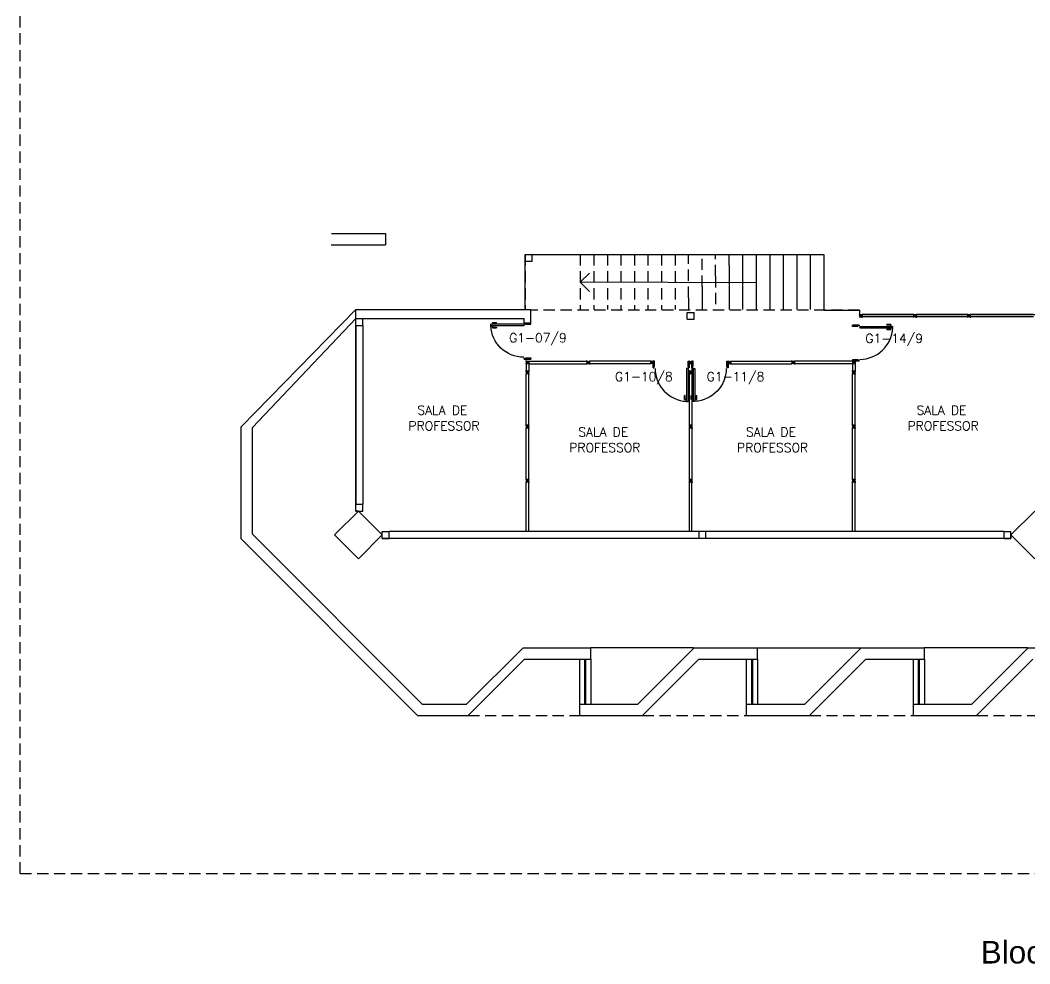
# Model space of a CAD drawing. Header units: millimetres. Extents: x 2280 to 2568, y 1267 to 1403.
# Drawn here: x 2523 to 2545.39, y 1354.66 to 1375.57 of the extents above; entities that cross this region are included whole.
import ezdxf

# ---------------------------------------------------------------- set-up
doc = ezdxf.new("R2010")
doc.units = ezdxf.units.MM
doc.linetypes.add('HIDDEN', pattern=[0.375, 0.25, -0.125])
for name, color, linetype in [('1', 1, 'Continuous'), ('ALV', 2, 'Continuous'), ('ALVENARIA', 2, 'Continuous'), ('DIV', 2, 'Continuous'), ('ENDEREÇO NOVO', 2, 'Continuous'), ('ESQ', 1, 'Continuous'), ('ESTRUT', 2, 'Continuous'), ('PISO', 1, 'Continuous'), ('PL-Áreas-Depto', 2, 'Continuous'), ('PORTA', 2, 'Continuous'), ('PROJ', 1, 'HIDDEN'), ('TEXTO', 2, 'Continuous'), ('USO', 2, 'Continuous')]:
    doc.layers.add(name, color=color, linetype=linetype)
doc.styles.get("Standard").update_dxf_attribs({"font": 'arial.ttf'})
doc.styles.add('UNB-100', font='simplex.shx', dxfattribs={"height": 0.2})

# ---------------------------------------------------------------- blocks, each defined once
blk = doc.blocks.new('PE80')
for p, q in [((0.075, 0), (-0.075, 0)), ((-0.075, -0.03), (-0.075, 0)), ((0.075, 0), (0.075, -0.02)), ((0.777, 0.01), (0.687, 0.01)), ((0.687, 0), (0.687, 0.01)), ((0.777, 0.01), (0.777, -0.03)), ((0.04, -0.03), (-0.075, -0.03)), ((0.075, -0.02), (0.04, -0.02)), ((0.04, -0.03), (0.04, -0.02)), ((0.085, -0.03), (0.817, -0.03)), ((0.085, -0.03), (0.085, -0.065)), ((0.085, -0.065), (0.817, -0.065)), ((0.767, 0), (0.687, 0)), ((0.767, -0.095), (0.687, -0.095)), ((0.687, -0.095), (0.687, -0.105)), ((0.777, -0.105), (0.687, -0.105)), ((0.767, 0), (0.767, -0.03)), ((0.767, -0.095), (0.767, -0.065)), ((0.777, -0.105), (0.777, -0.065)), ((0.817, -0.065), (0.817, -0.03)), ((0.04, -0.771), (-0.075, -0.771)), ((-0.075, -0.771), (-0.075, -0.801)), ((0.075, -0.801), (-0.075, -0.801)), ((0.04, -0.771), (0.04, -0.781)), ((0.075, -0.781), (0.04, -0.781)), ((0.075, -0.801), (0.075, -0.781))]:
    blk.add_line(p, q)
blk.add_arc((0.085, -0.03), 0.731, 270, 357.3429)
blk = doc.blocks.new('MTDIV')
for p, q in [((-0.0285, 0.0185), (-0.0285, 0.0285)), ((-0.0185, 0.0285), (-0.0285, 0.0285)), ((-0.0265, 0.0185), (-0.0285, 0.0185)), ((-0.0265, 0.0235), (-0.0265, 0.0265)), ((-0.0265, 0.0265), (-0.0185, 0.0265)), ((-0.0265, 0.0235), (0.0265, 0.0235)), ((-0.0215, 0.0235), (-0.0265, 0.0235)), ((-0.0265, 0.0185), (-0.0265, 0.0215)), ((-0.0265, 0.0215), (-0.0235, 0.0215)), ((-0.0235, 0.0215), (-0.0235, -0.0215)), ((-0.0215, 0.0235), (-0.0215, 0.0215)), ((-0.0215, 0.0215), (0.0215, 0.0215)), ((-0.0215, 0.0195), (0.0195, 0.0195)), ((-0.0215, 0.0195), (-0.0215, -0.0195)), ((-0.0185, 0.0265), (-0.0185, 0.0285)), ((-0.0049, 0), (0.0049, 0)), ((0, -0.0049), (0, 0.0049)), ((0.0115, 0.0095), (0.0115, 0.0075)), ((0.0195, 0.0095), (0.0115, 0.0095)), ((0.0215, 0.0075), (0.0115, 0.0075)), ((0.0135, 0.0075), (0.0135, 0.0055)), ((0.0215, 0.0055), (0.0135, 0.0055)), ((0.0185, 0.0265), (0.0185, 0.0285)), ((0.0185, 0.0285), (0.0285, 0.0285)), ((0.0185, 0.0265), (0.0265, 0.0265)), ((0.0195, 0.0195), (0.0195, 0.0095)), ((0.0215, 0.0235), (0.0215, 0.0075)), ((0.0215, 0.0235), (0.0265, 0.0235)), ((0.0215, 0.0055), (0.0215, -0.0055)), ((0.0235, 0.0215), (0.0235, -0.0215)), ((0.0265, 0.0215), (0.0235, 0.0215)), ((0.0265, 0.0235), (0.0265, 0.0265)), ((0.0265, 0.0185), (0.0265, 0.0215)), ((0.0265, 0.0185), (0.0285, 0.0185)), ((0.0285, 0.0185), (0.0285, 0.0285)), ((-0.0285, -0.0185), (-0.0285, -0.0285)), ((-0.0285, -0.0185), (-0.0265, -0.0185)), ((-0.0185, -0.0285), (-0.0285, -0.0285)), ((-0.0265, -0.0185), (-0.0265, -0.0215)), ((-0.0265, -0.0215), (-0.0235, -0.0215)), ((0.0265, -0.0235), (-0.0265, -0.0235)), ((-0.0265, -0.0235), (-0.0265, -0.0265)), ((-0.0215, -0.0235), (-0.0265, -0.0235)), ((-0.0185, -0.0265), (-0.0265, -0.0265)), ((-0.0215, -0.0195), (0.0195, -0.0195)), ((-0.0215, -0.0215), (0.0215, -0.0215)), ((-0.0215, -0.0215), (-0.0215, -0.0235)), ((-0.0185, -0.0265), (-0.0185, -0.0285)), ((0.0115, -0.0075), (0.0115, -0.0095)), ((0.0215, -0.0075), (0.0115, -0.0075)), ((0.0195, -0.0095), (0.0115, -0.0095)), ((0.0135, -0.0055), (0.0135, -0.0075)), ((0.0215, -0.0055), (0.0135, -0.0055)), ((0.0185, -0.0265), (0.0185, -0.0285)), ((0.0265, -0.0265), (0.0185, -0.0265)), ((0.0185, -0.0285), (0.0285, -0.0285)), ((0.0195, -0.0095), (0.0195, -0.0195)), ((0.0215, -0.0075), (0.0215, -0.0235)), ((0.0215, -0.0235), (0.0265, -0.0235)), ((0.0265, -0.0215), (0.0235, -0.0215)), ((0.0265, -0.0185), (0.0265, -0.0215)), ((0.0285, -0.0185), (0.0265, -0.0185)), ((0.0265, -0.0235), (0.0265, -0.0265)), ((0.0285, -0.0185), (0.0285, -0.0285))]:
    blk.add_line(p, q)
blk = doc.blocks.new('DIV12')
for p, q in [((-0.005, 0), (0.005, 0)), ((0, -0.005), (0, 0.005)), ((0.024, 0.018), (0.028, 0.018)), ((0.024, 0.018), (0.024, 0.016)), ((0.024, 0.016), (0.028, 0.016)), ((0.028, 0.03), (0.043, 0.03)), ((0.028, 0.018), (0.028, 0.03)), ((0.028, -0.017), (0.028, 0.016)), ((0.03, 0.028), (1.169, 0.028)), ((0.03, -0.029), (0.03, 0.028)), ((0.043, 0.03), (0.043, 0.028)), ((1.157, 0.03), (1.157, 0.028)), ((1.171, 0.03), (1.157, 0.03)), ((1.169, -0.029), (1.169, 0.028)), ((1.171, 0.018), (1.171, 0.03)), ((1.176, 0.018), (1.171, 0.018)), ((1.176, 0.016), (1.171, 0.016)), ((1.171, -0.017), (1.171, 0.016)), ((1.176, 0.018), (1.176, 0.016)), ((1.195, 0), (1.205, 0)), ((1.2, -0.005), (1.2, 0.005)), ((0.024, -0.017), (0.028, -0.017)), ((0.024, -0.017), (0.024, -0.019)), ((0.024, -0.019), (0.028, -0.019)), ((0.028, -0.031), (0.028, -0.019)), ((0.028, -0.031), (0.043, -0.031)), ((0.03, -0.029), (1.169, -0.029)), ((0.043, -0.029), (0.043, -0.031)), ((1.157, -0.029), (1.157, -0.031)), ((1.171, -0.031), (1.157, -0.031)), ((1.176, -0.017), (1.171, -0.017)), ((1.176, -0.019), (1.171, -0.019)), ((1.171, -0.031), (1.171, -0.019)), ((1.176, -0.017), (1.176, -0.019))]:
    blk.add_line(p, q)

msp = doc.modelspace()

# ---------------------------------------------------------------- linework, layer by layer
at = {"layer": '1'}
msp.add_lwpolyline([(2539.313, 1369.748), (2535.424, 1369.765), (2535.627, 1369.966), (2535.424, 1369.765), (2535.625, 1369.561)], dxfattribs=at)
at = {"layer": 'ALV'}
for p, q in [((2529.904, 1370.846), (2531.104, 1370.846)), ((2531.104, 1370.846), (2531.104, 1370.596)), ((2529.903, 1370.596), (2531.104, 1370.596)), ((2534.204, 1370.231), (2534.204, 1370.381)), ((2534.204, 1370.381), (2534.354, 1370.381)), ((2534.204, 1370.231), (2534.354, 1370.231)), ((2534.354, 1370.231), (2534.354, 1370.381)), ((2527.904, 1366.559), (2530.448, 1369.161)), ((2537.524, 1369.179), (2537.524, 1369.161)), ((2537.797, 1369.094), (2537.947, 1369.094)), ((2537.797, 1368.944), (2537.797, 1369.094)), ((2537.947, 1368.944), (2537.947, 1369.094)), ((2528.154, 1366.542), (2530.448, 1368.961)), ((2537.797, 1368.944), (2537.947, 1368.944)), ((2527.904, 1364.074), (2527.904, 1366.559)), ((2528.154, 1364.178), (2528.154, 1366.542)), ((2528.154, 1364.178), (2528.154, 1366.528)), ((2528.154, 1364.178), (2531.92, 1360.411)), ((2527.904, 1364.074), (2531.817, 1360.161)), ((2534.154, 1361.661), (2532.904, 1360.411)), ((2534.154, 1361.661), (2535.654, 1361.661)), ((2535.654, 1361.411), (2535.654, 1361.661)), ((2536.702, 1360.411), (2537.952, 1361.661)), ((2537.952, 1361.661), (2539.354, 1361.661)), ((2539.354, 1361.411), (2539.354, 1361.661)), ((2540.402, 1360.411), (2541.652, 1361.661)), ((2541.652, 1361.661), (2543.054, 1361.661)), ((2543.054, 1361.411), (2543.054, 1361.661)), ((2544.105, 1360.411), (2545.355, 1361.661)), ((2545.355, 1361.661), (2546.757, 1361.661)), ((2534.186, 1361.411), (2532.936, 1360.161)), ((2534.186, 1361.411), (2535.654, 1361.411)), ((2536.805, 1360.161), (2538.055, 1361.411)), ((2538.055, 1361.411), (2539.354, 1361.411)), ((2540.505, 1360.161), (2541.755, 1361.411)), ((2541.755, 1361.411), (2543.054, 1361.411)), ((2544.209, 1360.161), (2545.459, 1361.411)), ((2531.92, 1360.411), (2532.904, 1360.411)), ((2535.404, 1360.411), (2536.702, 1360.411)), ((2535.404, 1360.411), (2535.404, 1360.161)), ((2539.104, 1360.411), (2540.402, 1360.411)), ((2539.104, 1360.411), (2539.104, 1360.161)), ((2542.807, 1360.411), (2544.105, 1360.411)), ((2542.807, 1360.411), (2542.807, 1360.161)), ((2531.817, 1360.161), (2532.936, 1360.161)), ((2535.404, 1360.161), (2536.805, 1360.161)), ((2539.104, 1360.161), (2540.505, 1360.161)), ((2542.807, 1360.161), (2544.209, 1360.161))]:
    msp.add_line(p, q, dxfattribs=at)
at = {"layer": 'ALVENARIA'}
for p, q in [((2530.448, 1369.161), (2534.329, 1369.161)), ((2534.329, 1368.861), (2534.329, 1369.161)), ((2530.448, 1368.961), (2534.179, 1368.961)), ((2530.448, 1368.807), (2530.448, 1368.957)), ((2530.448, 1368.957), (2530.598, 1368.957)), ((2530.598, 1368.807), (2530.598, 1368.957)), ((2534.179, 1368.861), (2534.179, 1368.961)), ((2534.179, 1368.861), (2534.329, 1368.861)), ((2530.448, 1368.807), (2530.448, 1364.841)), ((2530.448, 1368.807), (2530.598, 1368.807)), ((2530.598, 1368.807), (2530.598, 1364.841)), ((2541.611, 1368.815), (2541.461, 1368.815)), ((2537.042, 1368.014), (2537.042, 1367.864)), ((2538.701, 1368.014), (2538.701, 1367.864)), ((2530.448, 1364.841), (2530.598, 1364.841)), ((2530.448, 1364.691), (2530.448, 1364.841)), ((2530.598, 1364.691), (2530.598, 1364.841)), ((2530.448, 1364.691), (2530.598, 1364.691)), ((2531.034, 1364.086), (2531.034, 1364.236)), ((2531.034, 1364.236), (2531.184, 1364.236)), ((2541.829, 1364.236), (2531.184, 1364.236)), ((2531.184, 1364.086), (2531.184, 1364.236)), ((2544.823, 1364.236), (2541.829, 1364.236)), ((2544.823, 1364.086), (2544.823, 1364.236)), ((2544.823, 1364.236), (2544.973, 1364.236)), ((2544.973, 1364.086), (2544.973, 1364.236)), ((2531.034, 1364.086), (2531.184, 1364.086)), ((2544.823, 1364.086), (2531.184, 1364.086)), ((2544.823, 1364.086), (2544.973, 1364.086))]:
    msp.add_line(p, q, dxfattribs=at)
at = {"layer": 'DIV'}
for p, q in [((2544.07, 1369.052), (2544.084, 1369.052)), ((2544.07, 1369.052), (2544.07, 1369.04)), ((2544.072, 1369.05), (2544.072, 1368.993)), ((2545.473, 1369.05), (2544.072, 1369.05)), ((2544.084, 1369.05), (2544.084, 1369.052)), ((2544.046, 1369.021), (2544.036, 1369.021)), ((2544.041, 1369.026), (2544.041, 1369.016)), ((2544.065, 1369.04), (2544.07, 1369.04)), ((2544.065, 1369.038), (2544.065, 1369.04)), ((2544.065, 1369.038), (2544.07, 1369.038)), ((2544.065, 1369.005), (2544.07, 1369.005)), ((2544.065, 1369.003), (2544.065, 1369.005)), ((2544.065, 1369.003), (2544.07, 1369.003)), ((2544.07, 1369.038), (2544.07, 1369.005)), ((2544.07, 1369.003), (2544.07, 1368.991)), ((2544.07, 1368.991), (2544.084, 1368.991)), ((2545.473, 1368.993), (2544.072, 1368.993)), ((2544.084, 1368.991), (2544.084, 1368.993)), ((2534.225, 1368.016), (2534.211, 1368.016)), ((2534.211, 1368.014), (2534.211, 1368.016)), ((2534.211, 1367.955), (2534.211, 1367.957)), ((2534.225, 1367.955), (2534.211, 1367.955)), ((2534.223, 1368.014), (2534.223, 1367.957)), ((2534.225, 1368.016), (2534.225, 1368.004)), ((2534.23, 1368.004), (2534.225, 1368.004)), ((2534.225, 1368.002), (2534.225, 1367.792)), ((2534.23, 1368.002), (2534.225, 1368.002)), ((2534.225, 1368.002), (2534.225, 1367.969)), ((2534.23, 1367.969), (2534.225, 1367.969)), ((2534.23, 1367.967), (2534.225, 1367.967)), ((2534.225, 1367.967), (2534.225, 1367.955)), ((2534.23, 1368.002), (2534.23, 1368.004)), ((2534.23, 1367.967), (2534.23, 1367.969)), ((2534.248, 1367.985), (2534.259, 1367.985)), ((2534.259, 1367.985), (2534.248, 1367.985)), ((2534.254, 1367.99), (2534.254, 1367.98)), ((2534.254, 1367.99), (2534.254, 1367.98)), ((2534.277, 1368.004), (2534.282, 1368.004)), ((2534.277, 1368.002), (2534.277, 1368.004)), ((2534.277, 1368.002), (2534.282, 1368.002)), ((2534.277, 1367.969), (2534.282, 1367.969)), ((2534.277, 1367.967), (2534.277, 1367.969)), ((2534.277, 1367.967), (2534.282, 1367.967)), ((2534.282, 1368.016), (2534.296, 1368.016)), ((2534.282, 1368.016), (2534.282, 1368.004)), ((2534.282, 1368.002), (2534.282, 1367.792)), ((2534.282, 1368.002), (2534.282, 1367.969)), ((2534.282, 1367.967), (2534.282, 1367.955)), ((2534.282, 1367.955), (2534.296, 1367.955)), ((2534.284, 1368.014), (2534.284, 1367.957)), ((2534.284, 1368.014), (2535.57, 1368.014)), ((2534.284, 1367.957), (2535.57, 1367.957)), ((2534.296, 1368.014), (2534.296, 1368.016)), ((2534.296, 1367.955), (2534.296, 1367.957)), ((2535.572, 1368.016), (2535.557, 1368.016)), ((2535.557, 1368.014), (2535.557, 1368.016)), ((2535.572, 1368.016), (2535.557, 1368.016)), ((2535.557, 1368.014), (2535.557, 1368.016)), ((2535.557, 1367.955), (2535.557, 1367.957)), ((2535.557, 1367.955), (2535.557, 1367.957)), ((2535.572, 1367.955), (2535.557, 1367.955)), ((2535.572, 1367.955), (2535.557, 1367.955)), ((2535.57, 1368.014), (2535.57, 1367.957)), ((2535.57, 1368.014), (2535.57, 1367.957)), ((2535.572, 1368.016), (2535.572, 1368.004)), ((2535.572, 1368.016), (2535.572, 1368.004)), ((2535.577, 1368.004), (2535.572, 1368.004)), ((2535.577, 1368.004), (2535.572, 1368.004)), ((2535.577, 1368.002), (2535.572, 1368.002)), ((2535.572, 1368.002), (2535.572, 1367.969)), ((2535.577, 1368.002), (2535.572, 1368.002)), ((2535.572, 1368.002), (2535.572, 1367.969)), ((2535.577, 1367.969), (2535.572, 1367.969)), ((2535.577, 1367.969), (2535.572, 1367.969)), ((2535.577, 1367.967), (2535.572, 1367.967)), ((2535.572, 1367.967), (2535.572, 1367.955)), ((2535.577, 1367.967), (2535.572, 1367.967)), ((2535.572, 1367.967), (2535.572, 1367.955)), ((2535.577, 1368.002), (2535.577, 1368.004)), ((2535.577, 1368.002), (2535.577, 1368.004)), ((2535.577, 1367.967), (2535.577, 1367.969)), ((2535.577, 1367.967), (2535.577, 1367.969)), ((2535.595, 1367.985), (2535.605, 1367.985)), ((2535.595, 1367.985), (2535.605, 1367.985)), ((2535.605, 1367.985), (2535.595, 1367.985)), ((2535.6, 1367.99), (2535.6, 1367.98)), ((2535.6, 1367.99), (2535.6, 1367.98)), ((2535.6, 1367.99), (2535.6, 1367.98)), ((2535.624, 1368.002), (2535.624, 1368.004)), ((2535.624, 1368.004), (2535.629, 1368.004)), ((2535.624, 1368.002), (2535.629, 1368.002)), ((2535.624, 1367.967), (2535.624, 1367.969)), ((2535.624, 1367.969), (2535.629, 1367.969)), ((2535.624, 1367.967), (2535.629, 1367.967)), ((2535.629, 1368.016), (2535.643, 1368.016)), ((2535.629, 1368.016), (2535.629, 1368.004)), ((2535.629, 1368.002), (2535.629, 1367.969)), ((2535.629, 1367.967), (2535.629, 1367.955)), ((2535.629, 1367.955), (2535.643, 1367.955)), ((2536.983, 1368.014), (2535.631, 1368.014)), ((2535.631, 1368.014), (2535.631, 1367.957)), ((2536.983, 1367.957), (2535.631, 1367.957)), ((2535.643, 1368.014), (2535.643, 1368.016)), ((2535.643, 1367.955), (2535.643, 1367.957)), ((2536.985, 1368.016), (2536.971, 1368.016)), ((2536.971, 1368.014), (2536.971, 1368.016)), ((2536.971, 1367.955), (2536.971, 1367.957)), ((2536.985, 1367.955), (2536.971, 1367.955)), ((2536.983, 1368.014), (2536.983, 1367.957)), ((2536.985, 1368.016), (2536.985, 1368.004)), ((2536.99, 1368.004), (2536.985, 1368.004)), ((2536.99, 1368.002), (2536.985, 1368.002)), ((2536.985, 1368.002), (2536.985, 1367.969)), ((2536.99, 1367.969), (2536.985, 1367.969)), ((2536.99, 1367.967), (2536.985, 1367.967)), ((2536.985, 1367.967), (2536.985, 1367.955)), ((2536.99, 1368.002), (2536.99, 1368.004)), ((2536.99, 1367.967), (2536.99, 1367.969)), ((2537.019, 1367.985), (2537.009, 1367.985)), ((2537.019, 1367.985), (2537.009, 1367.985)), ((2537.014, 1367.99), (2537.014, 1367.98)), ((2537.014, 1367.99), (2537.014, 1367.98)), ((2537.037, 1367.969), (2537.042, 1367.969)), ((2537.037, 1367.967), (2537.037, 1367.969)), ((2537.037, 1367.967), (2537.042, 1367.967)), ((2537.042, 1368.002), (2537.042, 1367.969)), ((2537.9, 1368.002), (2537.9, 1367.792)), ((2538.701, 1368.002), (2538.701, 1367.969)), ((2538.706, 1367.969), (2538.701, 1367.969)), ((2538.706, 1367.967), (2538.701, 1367.967)), ((2538.706, 1367.967), (2538.706, 1367.969)), ((2538.724, 1367.985), (2538.735, 1367.985)), ((2538.724, 1367.985), (2538.735, 1367.985)), ((2538.73, 1367.99), (2538.73, 1367.98)), ((2538.73, 1367.99), (2538.73, 1367.98)), ((2538.753, 1368.004), (2538.758, 1368.004)), ((2538.753, 1368.002), (2538.753, 1368.004)), ((2538.753, 1368.002), (2538.758, 1368.002)), ((2538.753, 1367.969), (2538.758, 1367.969)), ((2538.753, 1367.967), (2538.753, 1367.969)), ((2538.753, 1367.967), (2538.758, 1367.967)), ((2538.758, 1368.016), (2538.772, 1368.016)), ((2538.758, 1368.016), (2538.758, 1368.004)), ((2538.758, 1368.002), (2538.758, 1367.969)), ((2538.758, 1367.967), (2538.758, 1367.955)), ((2538.758, 1367.955), (2538.772, 1367.955)), ((2538.76, 1368.014), (2540.113, 1368.014)), ((2538.76, 1368.014), (2538.76, 1367.957)), ((2538.76, 1367.957), (2540.113, 1367.957)), ((2538.772, 1368.014), (2538.772, 1368.016)), ((2538.772, 1367.955), (2538.772, 1367.957)), ((2540.1, 1368.014), (2540.1, 1368.016)), ((2540.115, 1368.016), (2540.1, 1368.016)), ((2540.1, 1367.955), (2540.1, 1367.957)), ((2540.115, 1367.955), (2540.1, 1367.955)), ((2540.113, 1368.014), (2540.113, 1367.957)), ((2540.115, 1368.016), (2540.115, 1368.004)), ((2540.12, 1368.004), (2540.115, 1368.004)), ((2540.115, 1368.002), (2540.115, 1367.969)), ((2540.12, 1368.002), (2540.115, 1368.002)), ((2540.12, 1367.969), (2540.115, 1367.969)), ((2540.115, 1367.967), (2540.115, 1367.955)), ((2540.12, 1367.967), (2540.115, 1367.967)), ((2540.12, 1368.002), (2540.12, 1368.004)), ((2540.12, 1367.967), (2540.12, 1367.969)), ((2540.148, 1367.985), (2540.138, 1367.985)), ((2540.138, 1367.985), (2540.148, 1367.985)), ((2540.148, 1367.985), (2540.138, 1367.985)), ((2540.143, 1367.99), (2540.143, 1367.98)), ((2540.143, 1367.99), (2540.143, 1367.98)), ((2540.143, 1367.99), (2540.143, 1367.98)), ((2540.167, 1368.004), (2540.172, 1368.004)), ((2540.167, 1368.002), (2540.167, 1368.004)), ((2540.167, 1368.004), (2540.172, 1368.004)), ((2540.167, 1368.002), (2540.167, 1368.004)), ((2540.167, 1368.002), (2540.172, 1368.002)), ((2540.167, 1368.002), (2540.172, 1368.002)), ((2540.167, 1367.969), (2540.172, 1367.969)), ((2540.167, 1367.967), (2540.167, 1367.969)), ((2540.167, 1367.969), (2540.172, 1367.969)), ((2540.167, 1367.967), (2540.167, 1367.969)), ((2540.167, 1367.967), (2540.172, 1367.967)), ((2540.167, 1367.967), (2540.172, 1367.967)), ((2540.172, 1368.016), (2540.186, 1368.016)), ((2540.172, 1368.016), (2540.172, 1368.004)), ((2540.172, 1368.016), (2540.186, 1368.016)), ((2540.172, 1368.016), (2540.172, 1368.004)), ((2540.172, 1368.002), (2540.172, 1367.969)), ((2540.172, 1368.002), (2540.172, 1367.969)), ((2540.172, 1367.967), (2540.172, 1367.955)), ((2540.172, 1367.967), (2540.172, 1367.955)), ((2540.172, 1367.955), (2540.186, 1367.955)), ((2540.172, 1367.955), (2540.186, 1367.955)), ((2540.174, 1368.014), (2540.174, 1367.957)), ((2541.459, 1368.014), (2540.174, 1368.014)), ((2540.174, 1368.014), (2540.174, 1367.957)), ((2541.459, 1367.957), (2540.174, 1367.957)), ((2540.186, 1368.014), (2540.186, 1368.016)), ((2540.186, 1368.014), (2540.186, 1368.016)), ((2540.186, 1367.955), (2540.186, 1367.957)), ((2540.186, 1367.955), (2540.186, 1367.957)), ((2541.447, 1368.014), (2541.447, 1368.016)), ((2541.461, 1368.016), (2541.447, 1368.016)), ((2541.447, 1367.955), (2541.447, 1367.957)), ((2541.461, 1367.955), (2541.447, 1367.955)), ((2541.459, 1368.014), (2541.459, 1367.957)), ((2541.461, 1368.016), (2541.461, 1368.004)), ((2541.466, 1368.004), (2541.461, 1368.004)), ((2541.461, 1368.002), (2541.461, 1367.792)), ((2541.461, 1368.002), (2541.461, 1367.969)), ((2541.466, 1368.002), (2541.461, 1368.002)), ((2541.466, 1367.969), (2541.461, 1367.969)), ((2541.461, 1367.967), (2541.461, 1367.955)), ((2541.466, 1367.967), (2541.461, 1367.967)), ((2541.466, 1368.002), (2541.466, 1368.004)), ((2541.466, 1367.967), (2541.466, 1367.969)), ((2541.495, 1367.985), (2541.485, 1367.985)), ((2541.49, 1367.99), (2541.49, 1367.98)), ((2541.518, 1368.002), (2541.518, 1367.792)), ((2541.518, 1367.97), (2541.518, 1367.958)), ((2534.223, 1367.79), (2534.223, 1367.805)), ((2534.223, 1367.805), (2534.225, 1367.805)), ((2534.235, 1367.79), (2534.223, 1367.79)), ((2534.282, 1367.792), (2534.225, 1367.792)), ((2534.235, 1367.785), (2534.235, 1367.79)), ((2534.235, 1367.785), (2534.237, 1367.785)), ((2534.27, 1367.79), (2534.237, 1367.79)), ((2534.237, 1367.785), (2534.237, 1367.79)), ((2534.259, 1367.762), (2534.248, 1367.762)), ((2534.254, 1367.767), (2534.254, 1367.757)), ((2534.27, 1367.785), (2534.27, 1367.79)), ((2534.27, 1367.785), (2534.272, 1367.785)), ((2534.284, 1367.79), (2534.272, 1367.79)), ((2534.272, 1367.785), (2534.272, 1367.79)), ((2534.282, 1367.805), (2534.284, 1367.805)), ((2534.284, 1367.79), (2534.284, 1367.805)), ((2537.841, 1367.79), (2537.841, 1367.805)), ((2537.841, 1367.805), (2537.843, 1367.805)), ((2537.853, 1367.79), (2537.841, 1367.79)), ((2537.9, 1367.792), (2537.843, 1367.792)), ((2537.853, 1367.785), (2537.853, 1367.79)), ((2537.853, 1367.785), (2537.855, 1367.785)), ((2537.888, 1367.79), (2537.855, 1367.79)), ((2537.855, 1367.785), (2537.855, 1367.79)), ((2537.877, 1367.762), (2537.867, 1367.762)), ((2537.872, 1367.767), (2537.872, 1367.757)), ((2537.888, 1367.785), (2537.888, 1367.79)), ((2537.888, 1367.785), (2537.89, 1367.785)), ((2537.902, 1367.79), (2537.89, 1367.79)), ((2537.89, 1367.785), (2537.89, 1367.79)), ((2537.9, 1367.805), (2537.902, 1367.805)), ((2537.902, 1367.79), (2537.902, 1367.805)), ((2541.459, 1367.805), (2541.461, 1367.805)), ((2541.459, 1367.79), (2541.459, 1367.805)), ((2541.471, 1367.79), (2541.459, 1367.79)), ((2541.518, 1367.792), (2541.461, 1367.792)), ((2541.471, 1367.785), (2541.471, 1367.79)), ((2541.471, 1367.785), (2541.473, 1367.785)), ((2541.473, 1367.785), (2541.473, 1367.79)), ((2541.506, 1367.79), (2541.473, 1367.79)), ((2541.495, 1367.762), (2541.485, 1367.762)), ((2541.49, 1367.767), (2541.49, 1367.757)), ((2541.506, 1367.785), (2541.506, 1367.79)), ((2541.506, 1367.785), (2541.508, 1367.785)), ((2541.508, 1367.785), (2541.508, 1367.79)), ((2541.52, 1367.79), (2541.508, 1367.79)), ((2541.518, 1367.805), (2541.52, 1367.805)), ((2541.52, 1367.79), (2541.52, 1367.805)), ((2534.223, 1365.333), (2534.223, 1365.319)), ((2534.235, 1365.333), (2534.223, 1365.333)), ((2534.223, 1365.319), (2534.225, 1365.319)), ((2534.225, 1364.236), (2534.225, 1365.331)), ((2534.282, 1365.331), (2534.225, 1365.331)), ((2534.235, 1365.338), (2534.235, 1365.333)), ((2534.235, 1365.338), (2534.237, 1365.338)), ((2534.237, 1365.338), (2534.237, 1365.333)), ((2534.27, 1365.333), (2534.237, 1365.333)), ((2534.259, 1365.362), (2534.248, 1365.362)), ((2534.254, 1365.357), (2534.254, 1365.367)), ((2534.27, 1365.338), (2534.27, 1365.333)), ((2534.27, 1365.338), (2534.272, 1365.338)), ((2534.272, 1365.338), (2534.272, 1365.333)), ((2534.284, 1365.333), (2534.272, 1365.333)), ((2534.282, 1364.236), (2534.282, 1365.331)), ((2534.282, 1365.319), (2534.284, 1365.319)), ((2534.284, 1365.333), (2534.284, 1365.319)), ((2537.841, 1365.333), (2537.841, 1365.319)), ((2537.853, 1365.333), (2537.841, 1365.333)), ((2537.841, 1365.319), (2537.843, 1365.319)), ((2537.843, 1364.236), (2537.843, 1365.331)), ((2537.9, 1365.331), (2537.843, 1365.331)), ((2537.853, 1365.338), (2537.853, 1365.333)), ((2537.853, 1365.338), (2537.855, 1365.338)), ((2537.855, 1365.338), (2537.855, 1365.333)), ((2537.888, 1365.333), (2537.855, 1365.333)), ((2537.877, 1365.362), (2537.867, 1365.362)), ((2537.872, 1365.357), (2537.872, 1365.367)), ((2537.888, 1365.338), (2537.888, 1365.333)), ((2537.888, 1365.338), (2537.89, 1365.338)), ((2537.89, 1365.338), (2537.89, 1365.333)), ((2537.902, 1365.333), (2537.89, 1365.333)), ((2537.9, 1364.236), (2537.9, 1365.331)), ((2537.9, 1365.319), (2537.902, 1365.319)), ((2537.902, 1365.333), (2537.902, 1365.319)), ((2541.459, 1365.333), (2541.459, 1365.319)), ((2541.471, 1365.333), (2541.459, 1365.333)), ((2541.459, 1365.319), (2541.461, 1365.319)), ((2541.461, 1364.236), (2541.461, 1365.331)), ((2541.518, 1365.331), (2541.461, 1365.331)), ((2541.471, 1365.338), (2541.471, 1365.333)), ((2541.471, 1365.338), (2541.473, 1365.338)), ((2541.473, 1365.338), (2541.473, 1365.333)), ((2541.506, 1365.333), (2541.473, 1365.333)), ((2541.495, 1365.362), (2541.485, 1365.362)), ((2541.49, 1365.357), (2541.49, 1365.367)), ((2541.506, 1365.338), (2541.506, 1365.333)), ((2541.506, 1365.338), (2541.508, 1365.338)), ((2541.508, 1365.338), (2541.508, 1365.333)), ((2541.52, 1365.333), (2541.508, 1365.333)), ((2541.518, 1364.236), (2541.518, 1365.331)), ((2541.518, 1365.319), (2541.52, 1365.319)), ((2541.52, 1365.333), (2541.52, 1365.319)), ((2538.21, 1364.236), (2538.06, 1364.236)), ((2538.06, 1364.086), (2538.06, 1364.236)), ((2538.21, 1364.086), (2538.21, 1364.236)), ((2538.21, 1364.086), (2538.06, 1364.086))]:
    msp.add_line(p, q, dxfattribs=at)
at = {"layer": 'ESQ'}
for p, q in [((2535.404, 1361.411), (2535.404, 1360.411)), ((2535.519, 1361.411), (2535.519, 1360.411)), ((2535.539, 1361.411), (2535.539, 1360.411)), ((2535.654, 1361.411), (2535.654, 1360.411)), ((2539.104, 1361.411), (2539.104, 1360.411)), ((2539.219, 1361.411), (2539.219, 1360.411)), ((2539.239, 1361.411), (2539.239, 1360.411)), ((2539.354, 1361.411), (2539.354, 1360.411)), ((2542.804, 1361.411), (2542.804, 1360.411)), ((2542.919, 1361.411), (2542.919, 1360.411)), ((2542.939, 1361.411), (2542.939, 1360.411)), ((2543.054, 1361.411), (2543.054, 1360.411))]:
    msp.add_line(p, q, dxfattribs=at)
at = {"layer": 'ESTRUT'}
for points in [[(2530.504, 1363.631), (2529.973, 1364.161), (2530.504, 1364.691), (2531.034, 1364.161)], [(2545.504, 1363.631), (2544.973, 1364.161), (2545.504, 1364.691), (2546.034, 1364.161)]]:
    msp.add_lwpolyline(points, close=True, dxfattribs=at)
at = {"layer": 'PISO'}
for p, q in [((2539.024, 1370.381), (2540.824, 1370.381)), ((2539.024, 1370.381), (2539.024, 1369.161)), ((2539.324, 1370.381), (2539.324, 1369.161)), ((2539.624, 1370.381), (2539.624, 1369.161)), ((2539.924, 1370.381), (2539.924, 1369.161)), ((2540.224, 1370.381), (2540.224, 1369.161)), ((2540.524, 1370.381), (2540.524, 1369.161)), ((2540.824, 1370.381), (2540.824, 1369.148)), ((2538.724, 1370.141), (2538.724, 1369.161)), ((2538.124, 1369.66), (2538.124, 1369.161)), ((2537.824, 1369.42), (2537.824, 1369.161))]:
    msp.add_line(p, q, dxfattribs=at)
at = {"layer": 'PL-Áreas-Depto'}
for p, q in [((2534.204, 1369.161), (2534.204, 1370.381)), ((2534.204, 1370.381), (2540.824, 1370.381)), ((2540.824, 1370.381), (2540.824, 1369.148)), ((2530.448, 1368.961), (2530.448, 1369.161)), ((2530.448, 1369.161), (2534.204, 1369.161)), ((2540.824, 1369.148), (2541.613, 1369.148)), ((2541.613, 1369.148), (2541.613, 1369.05)), ((2541.613, 1369.05), (2548.239, 1369.05)), ((2530.448, 1364.691), (2530.448, 1368.961)), ((2530.504, 1364.691), (2530.448, 1364.691)), ((2531.034, 1364.161), (2530.504, 1364.691)), ((2531.034, 1364.086), (2531.034, 1364.161)), ((2531.034, 1364.161), (2531.034, 1364.161)), ((2545.504, 1363.631), (2544.973, 1364.161)), ((2544.973, 1364.161), (2544.973, 1364.086)), ((2544.973, 1364.086), (2531.034, 1364.086))]:
    msp.add_line(p, q, dxfattribs=at)
at = {"layer": 'PROJ'}
for p, q in [((2523.004, 1356.661), (2523.004, 1401.661)), ((2534.204, 1370.381), (2534.204, 1369.161)), ((2534.354, 1370.381), (2539.024, 1370.381)), ((2535.424, 1370.381), (2535.424, 1369.161)), ((2535.724, 1370.381), (2535.724, 1369.161)), ((2536.024, 1370.381), (2536.024, 1369.161)), ((2536.324, 1370.381), (2536.324, 1369.161)), ((2536.624, 1370.381), (2536.624, 1369.161)), ((2536.924, 1370.381), (2536.924, 1369.161)), ((2537.224, 1370.381), (2537.224, 1369.161)), ((2537.524, 1370.381), (2537.524, 1369.161)), ((2537.824, 1369.42), (2537.824, 1370.381)), ((2538.124, 1369.66), (2538.124, 1370.381)), ((2538.424, 1369.9), (2538.424, 1370.381)), ((2538.724, 1370.141), (2538.724, 1370.381)), ((2538.424, 1369.9), (2538.424, 1369.161)), ((2537.485, 1369.148), (2534.329, 1369.148)), ((2541.613, 1369.148), (2537.485, 1369.148)), ((2541.613, 1369.148), (2541.613, 1369.05)), ((2532.936, 1360.161), (2535.404, 1360.161)), ((2536.805, 1360.161), (2539.104, 1360.161)), ((2540.505, 1360.161), (2542.807, 1360.161)), ((2544.209, 1360.161), (2546.507, 1360.161)), ((2523.004, 1356.661), (2568.004, 1356.661))]:
    msp.add_line(p, q, dxfattribs=at)
at = {"layer": 'PROJ', "linetype": 'Continuous'}
for p, q in [((2537.936, 1361.661), (2535.654, 1361.661)), ((2539.362, 1361.661), (2541.655, 1361.661)), ((2545.343, 1361.661), (2543.051, 1361.661))]:
    msp.add_line(p, q, dxfattribs=at)

# ---------------------------------------------------------------- block references
at = {"layer": 'DIV', "xscale": -1, "rotation": 90}
for p in [(2541.641, 1369.021), (2534.254, 1367.985), (2535.6, 1367.985), (2537.872, 1367.985), (2538.73, 1367.985), (2541.49, 1367.985), (2534.254, 1367.762), (2537.872, 1367.762), (2541.49, 1367.762), (2534.254, 1366.562), (2537.872, 1366.562), (2541.49, 1366.562), (2534.254, 1365.362), (2537.872, 1365.362), (2541.49, 1365.362)]:
    msp.add_blockref('MTDIV', p, dxfattribs=at)
at = {"layer": 'DIV'}
for name, p, rotation in [('DIV12', (2542.841, 1369.021), 180), ('MTDIV', (2542.841, 1369.021), 270), ('DIV12', (2544.041, 1369.021), 180), ('MTDIV', (2544.041, 1369.021), 270), ('MTDIV', (2534.254, 1367.985), 270), ('MTDIV', (2537.014, 1367.985), 270), ('MTDIV', (2540.143, 1367.985), 270), ('MTDIV', (2541.49, 1367.985), 270), ('DIV12', (2534.254, 1366.562), 89.99999999999999), ('MTDIV', (2534.254, 1367.762), 270), ('DIV12', (2537.872, 1366.562), 89.99999999999999), ('MTDIV', (2537.872, 1367.762), 270), ('DIV12', (2541.49, 1366.562), 89.99999999999999), ('MTDIV', (2541.49, 1367.762), 270), ('MTDIV', (2534.254, 1366.562), 270), ('MTDIV', (2537.872, 1366.562), 270), ('MTDIV', (2541.49, 1366.562), 270), ('DIV12', (2534.254, 1365.362), 89.99999999999999), ('DIV12', (2537.872, 1365.362), 89.99999999999999), ('DIV12', (2541.49, 1365.362), 89.99999999999999), ('MTDIV', (2534.254, 1365.362), 270), ('MTDIV', (2537.872, 1365.362), 270), ('MTDIV', (2541.49, 1365.362), 270)]:
    msp.add_blockref(name, p, dxfattribs=dict(at, rotation=rotation))
msp.add_blockref('PE80', (2541.536, 1368.815), dxfattribs=at)
at = {"layer": 'PORTA', "xscale": -1}
msp.add_blockref('PE80', (2534.254, 1368.861), dxfattribs=at)
at = {"layer": 'PORTA', "rotation": 270}
msp.add_blockref('PE80', (2537.843, 1367.939), dxfattribs=at)
at = {"layer": 'PORTA', "xscale": -1, "rotation": 90}
msp.add_blockref('PE80', (2537.9, 1367.939), dxfattribs=at)

# ---------------------------------------------------------------- texts
at = {"layer": 'ENDEREÇO NOVO', "style": 'UNB-100'}
for s, p in [('G1-07/9', (2533.846, 1368.432)), ('G1-14/9', (2541.746, 1368.418)), ('G1-10/8', (2536.194, 1367.572)), ('G1-11/8', (2538.227, 1367.572))]:
    msp.add_text(s, height=0.2, dxfattribs=at).set_placement(p)
at = {"layer": 'TEXTO', "style": 'UNB-100'}
for s, p in [('SALA DE', (2531.812, 1366.827)), ('SALA DE', (2542.88, 1366.827)), ('PROFESSOR', (2531.613, 1366.48)), ('PROFESSOR', (2542.681, 1366.48)), ('SALA DE', (2535.379, 1366.345)), ('SALA DE', (2539.098, 1366.345)), ('PROFESSOR', (2535.18, 1365.998)), ('PROFESSOR', (2538.899, 1365.998))]:
    msp.add_text(s, height=0.2, dxfattribs=at).set_placement(p)
at = {"layer": 'USO'}
msp.add_text('Bloco G', height=0.5, dxfattribs=at).set_placement((2544.303, 1354.663))

doc.saveas('drawing.dxf')
